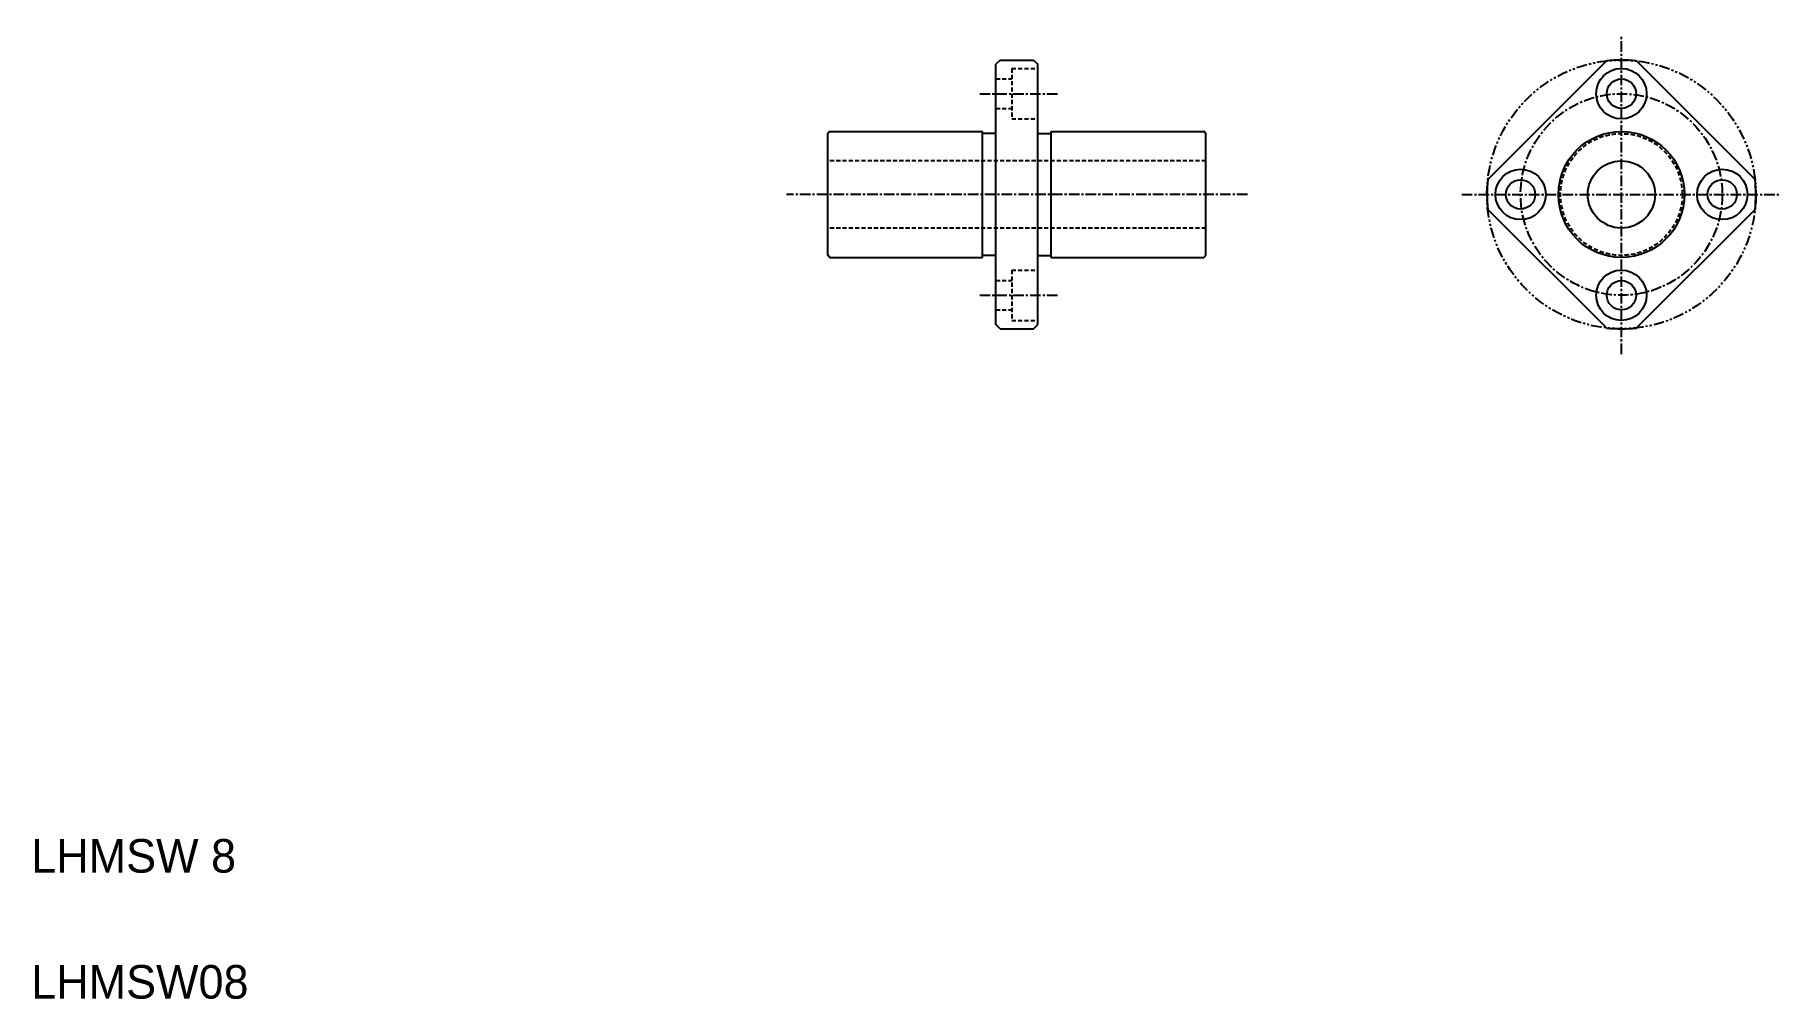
# Model space of a CAD drawing. Extents: x 10 to 218, y 10 to 125.
import ezdxf

# ---------------------------------------------------------------- set-up
doc = ezdxf.new("R2010")
doc.units = 0
for name, pattern in [('CENTER', [2, 1.25, -0.25, 0.25, -0.25]), ('DASHED', [0.75, 0.5, -0.25]), ('PHANTOM', [2.5, 1.25, -0.25, 0.25, -0.25, 0.25, -0.25])]:
    doc.linetypes.add(name, pattern=pattern)
doc.layers.get('0').update_dxf_attribs({"linetype": 'CONTINUOUS'})
doc.layers.add('CENTER', color=1, linetype='CENTER')

msp = doc.modelspace()

# ---------------------------------------------------------------- linework, layer by layer
at = {"color": 7, "linetype": 'CONTINUOUS'}
for p, q in [((125.29, 121.75), (124.79, 121.25)), ((124.79, 90.25), (124.79, 121.25)), ((125.29, 121.75), (129.29, 121.75)), ((129.29, 121.75), (129.79, 121.25)), ((129.79, 90.25), (129.79, 121.25)), ((197.46, 121.65), (183.34, 107.52)), ((215.14, 107.52), (201.02, 121.65)), ((104.79, 98.5), (104.79, 113)), ((105.08, 113.25), (123.19, 113.25)), ((123.19, 98.25), (123.19, 113.25)), ((124.79, 113), (123.19, 113)), ((129.79, 113), (131.39, 113)), ((131.39, 113.25), (149.54, 113.25)), ((131.39, 98.25), (131.39, 113.25)), ((149.79, 98.5), (149.79, 113)), ((197.46, 89.85), (183.34, 103.97)), ((215.14, 103.97), (201.02, 89.85)), ((105.05, 98.25), (123.19, 98.25)), ((124.79, 98.5), (123.19, 98.5)), ((124.79, 98), (124.79, 98)), ((129.79, 98.5), (131.39, 98.5)), ((129.79, 98), (129.79, 98)), ((131.39, 98.25), (149.54, 98.25)), ((125.29, 89.75), (124.79, 90.25)), ((125.29, 89.75), (129.29, 89.75)), ((129.29, 89.75), (129.79, 90.25))]:
    msp.add_line(p, q, dxfattribs=at)
at = {"color": 3, "linetype": 'DASHED'}
for p, q in [((126.69, 120.75), (126.69, 114.75)), ((126.69, 120.75), (129.79, 120.75)), ((124.79, 119.5), (126.69, 119.5)), ((124.79, 116), (126.69, 116)), ((126.69, 114.75), (129.79, 114.75)), ((149.79, 109.75), (104.79, 109.75)), ((149.79, 101.75), (104.79, 101.75)), ((126.69, 96.75), (126.69, 90.75)), ((126.69, 96.75), (129.79, 96.75)), ((124.79, 95.5), (126.69, 95.5)), ((124.79, 92), (126.69, 92)), ((126.69, 90.75), (129.79, 90.75))]:
    msp.add_line(p, q, dxfattribs=at)
at = {"color": 3, "linetype": 'PHANTOM'}
msp.add_circle((199.24, 105.75), 16, dxfattribs=at)
at = {"color": 7, "linetype": 'CONTINUOUS'}
for centre, radius in [((199.24, 117.75), 3), ((199.24, 117.75), 1.75), ((199.24, 105.75), 7.5), ((187.24, 105.75), 3), ((199.24, 105.75), 4), ((211.24, 105.75), 3), ((187.24, 105.75), 1.75), ((211.24, 105.75), 1.75), ((199.24, 93.75), 3), ((199.24, 93.75), 1.75)]:
    msp.add_circle(centre, radius, dxfattribs=at)
at = {"color": 3, "linetype": 'DASHED'}
msp.add_circle((199.24, 105.75), 7.25, dxfattribs=at)
at = {"color": 7, "linetype": 'CONTINUOUS'}
for centre, radius, start, end in [((199.24, 105.75), 16, 83.6248, 96.3752), ((105.54, 112.5), 0.9, 123.5573, 146.4427), ((149.04, 112.5), 0.9, 33.5573, 56.4427), ((199.24, 105.75), 16, 173.6248, 186.3752), ((199.24, 105.75), 16, 353.6248, 6.3752), ((105.54, 99), 0.9, 213.5573, 236.4427), ((105.58, 99), 0.9, 213.5573, 236.4427), ((149.04, 99), 0.9, 303.5573, 326.4427), ((199.24, 105.75), 16, 263.6248, 276.3752)]:
    msp.add_arc(centre, radius, start, end, dxfattribs=at)
at = {"layer": 'CENTER', "color": 1, "linetype": 'CENTER'}
for p, q in [((199.24, 86.75), (199.24, 124.75)), ((122.87, 117.75), (132.14, 117.75)), ((154.73, 105.75), (99.89, 105.75)), ((180.24, 105.75), (218.24, 105.75)), ((122.87, 93.75), (132.14, 93.75))]:
    msp.add_line(p, q, dxfattribs=at)
msp.add_circle((199.24, 105.75), 12, dxfattribs=at)

# ---------------------------------------------------------------- texts
at = {"color": 7, "linetype": 'CONTINUOUS'}
for s, p in [('LHMSW 8', (10, 25)), ('LHMSW08', (10, 10))]:
    msp.add_text(s, height=4, dxfattribs=at).set_placement(p)

doc.saveas('drawing.dxf')
